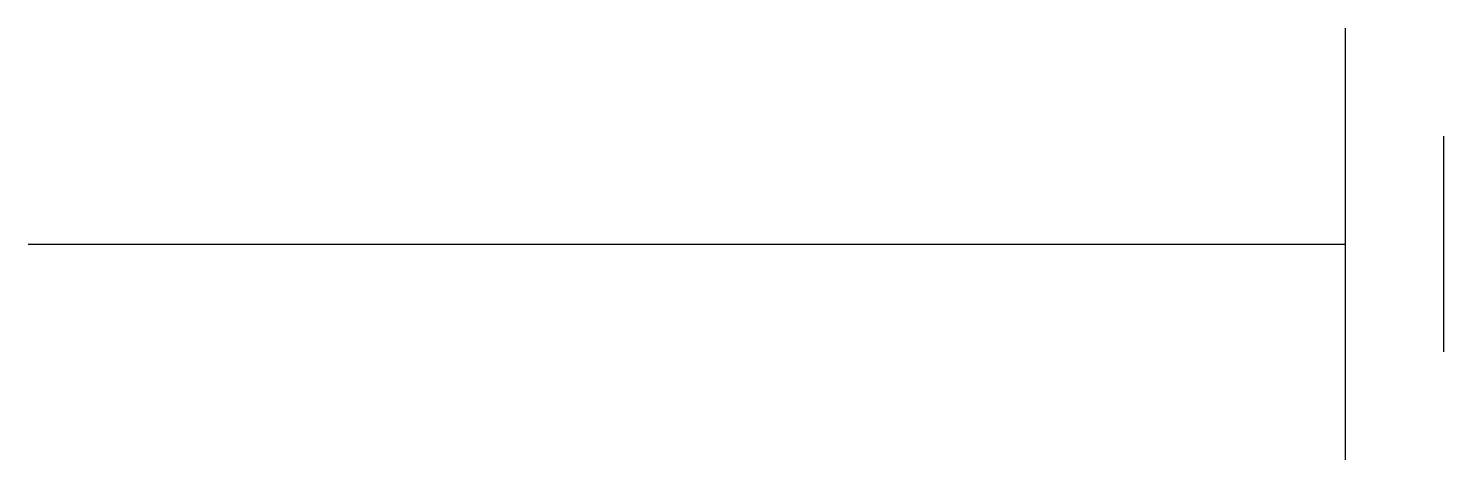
# Model space of a CAD drawing. Header units: metres. Extents: x -20212.1 to -20187.4, y -11793.8 to -11786.2.
import ezdxf

# ---------------------------------------------------------------- set-up
doc = ezdxf.new("R2010")
doc.units = ezdxf.units.M
doc.layers.add('1', color=7, linetype='Continuous')

msp = doc.modelspace()

# ---------------------------------------------------------------- linework, layer by layer
at = {"layer": '1'}
for p, q in [((-20189.11, -11793.75), (-20189.11, -11786.23)), ((-20187.4, -11791.87), (-20187.4, -11788.11)), ((-20212.08, -11789.99), (-20189.11, -11789.99))]:
    msp.add_line(p, q, dxfattribs=at)

doc.saveas('drawing.dxf')
